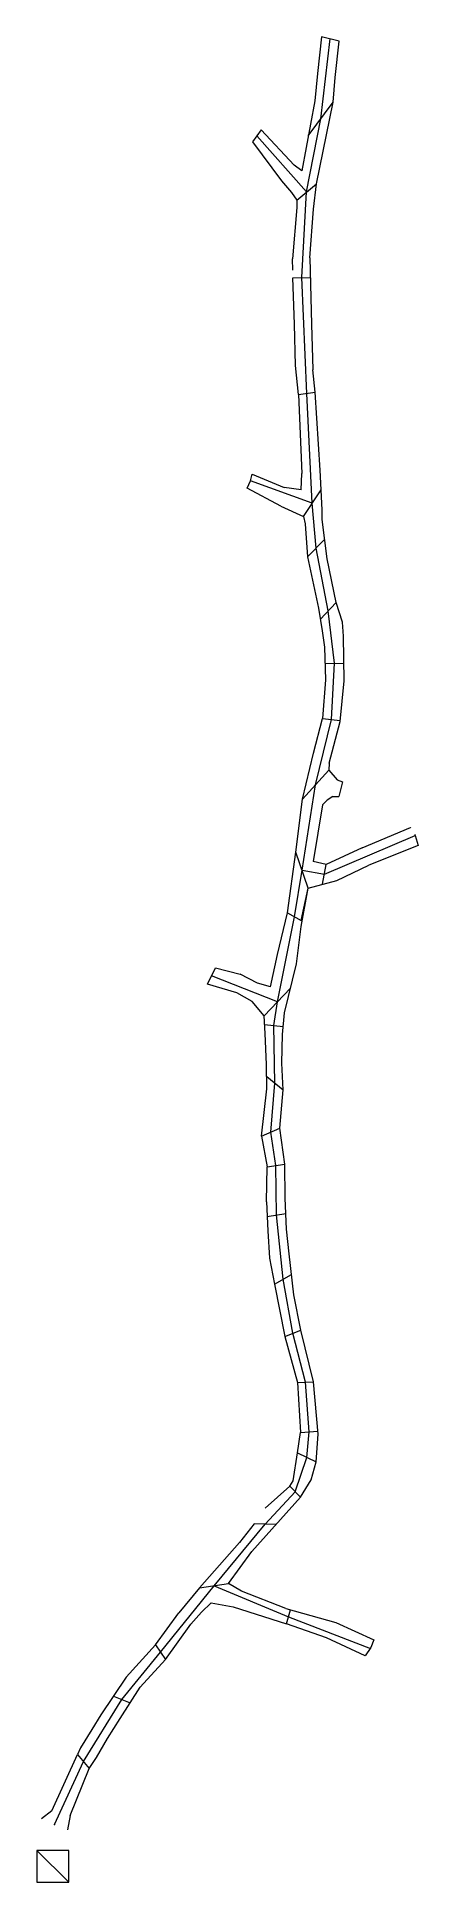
# Model space of a CAD drawing. Header units: millimetres. Extents: x 648516 to 648592, y 4145735 to 4146101.
import ezdxf

# ---------------------------------------------------------------- set-up
doc = ezdxf.new("R2010")
doc.units = ezdxf.units.MM
for name, color, linetype, lineweight in [('GALERI_3060', 7, 'Continuous', 0), ('GEOFENCE', 1, 'Continuous', 0), ('georef', 2, 'Continuous', 0), ('INIT_COORD', 6, 'Continuous', 0)]:
    doc.layers.add(name, color=color, linetype=linetype, lineweight=lineweight)

msp = doc.modelspace()

# ---------------------------------------------------------------- linework, layer by layer
at = {"layer": 'GALERI_3060', "lineweight": 0}
for p, q in [((648572.41, 4146101.27, 3015.97), (648571.62, 4146094, 3016.16)), ((648575.93, 4146100.43, 3016.07), (648572.41, 4146101.27, 3015.97)), ((648575.12, 4146093.18, 3016.34), (648575.93, 4146100.43, 3016.07)), ((648571.62, 4146094, 3016.16), (648571.09, 4146088.58, 3016.37)), ((648574.72, 4146088.3, 3016.27), (648575.12, 4146093.18, 3016.34)), ((648571.09, 4146088.58, 3016.37), (648568.52, 4146074.69, 3017.07)), ((648571.43, 4146072.08, 3017.22), (648574.72, 4146088.3, 3016.27)), ((648560.45, 4146082.82, 3017.3), (648558.73, 4146080.45, 3017.15)), ((648558.73, 4146080.45, 3017.15), (648564.45, 4146072.7, 3017.45)), ((648566.96, 4146075.78, 3017.47), (648560.45, 4146082.82, 3017.3)), ((648568.52, 4146074.69, 3017.07), (648566.96, 4146075.78, 3017.47)), ((648564.45, 4146072.7, 3017.45), (648566.45, 4146070.33, 3017.42)), ((648566.45, 4146070.33, 3017.42), (648567.51, 4146068.84, 3017.49)), ((648570.86, 4146067.08, 3017.75), (648571.43, 4146072.08, 3017.22)), ((648567.5, 4146067.37, 3017.35), (648566.63, 4146057.21, 3018.39)), ((648567.51, 4146068.84, 3017.49), (648567.5, 4146067.17, 3017.55)), ((648570.12, 4146057.37, 3018.33), (648570.86, 4146067.08, 3017.75)), ((648566.7, 4146054.93, 3018.82), (648566.63, 4146057.21, 3018.39)), ((648570.12, 4146057.37, 3018.33), (648570.45, 4146044.18, 3018.92)), ((648567.03, 4146044.19, 3018.91), (648566.75, 4146053.43, 3018.9)), ((648567.28, 4146036.02, 3019.48), (648567.03, 4146044.19, 3018.91)), ((648570.45, 4146044.18, 3018.92), (648570.69, 4146035.12, 3019.24)), ((648567.86, 4146030.21, 3019.46), (648567.28, 4146036.02, 3019.48)), ((648571.18, 4146030.71, 3019.55), (648570.69, 4146035.12, 3019.24)), ((648567.86, 4146030.21, 3019.46), (648568.48, 4146014.56, 3021.35)), ((648572.14, 4146015.23, 3021.24), (648571.18, 4146030.71, 3019.55)), ((648558.33, 4146013.08, 3023.31), (648558.68, 4146014.4, 3022.72)), ((648558.68, 4146014.4, 3022.72), (648565, 4146011.74, 3022.07)), ((648568.41, 4146011.32, 3021.9), (648568.48, 4146014.56, 3021.35)), ((648572.52, 4146007.32, 3022.07), (648572.14, 4146015.23, 3021.24)), ((648557.67, 4146011.61, 3022.82), (648558.33, 4146013.08, 3023.31)), ((648564.33, 4146008.07, 3022.11), (648557.67, 4146011.61, 3022.82)), ((648568.41, 4146011.32, 3021.9), (648565, 4146011.74, 3022.07)), ((648564.33, 4146008.07, 3022.11), (648568.82, 4146005.97, 3021.91)), ((648572.58, 4146005.43, 3022.25), (648572.52, 4146007.32, 3022.07)), ((648568.82, 4146005.97, 3021.91), (648569.16, 4146004.52, 3022.29)), ((648569.16, 4146004.52, 3022.29), (648569.63, 4145997.96, 3022.95)), ((648573.56, 4145997.6, 3023.15), (648572.58, 4146005.43, 3022.25)), ((648569.63, 4145997.96, 3022.95), (648571.8, 4145987.77, 3024.2)), ((648575.34, 4145988.94, 3024.33), (648573.56, 4145997.6, 3023.15)), ((648576.59, 4145984.99, 3025.07), (648575.34, 4145988.94, 3024.33)), ((648571.8, 4145987.77, 3024.2), (648572.53, 4145983.32, 3024.93)), ((648576.77, 4145982.26, 3025.46), (648576.59, 4145984.99, 3025.07)), ((648572.53, 4145983.32, 3024.93), (648573.02, 4145980.03, 3025.47)), ((648576.9, 4145973.38, 3026.36), (648576.77, 4145982.26, 3025.46)), ((648573.02, 4145980.03, 3025.47), (648573.21, 4145973.58, 3026.21)), ((648573.21, 4145973.58, 3026.21), (648572.63, 4145965.87, 3030.35)), ((648576.11, 4145965.29, 3030.36), (648576.9, 4145973.38, 3026.36)), ((648570.82, 4145958.98, 3028.47), (648572.63, 4145965.87, 3030.35)), ((648573.93, 4145957, 3028.73), (648576.11, 4145965.29, 3030.36)), ((648568.63, 4145949.82, 3034.59), (648570.82, 4145958.98, 3028.47)), ((648573.93, 4145957, 3028.73), (648573.86, 4145955.59, 3028.7)), ((648573.86, 4145955.59, 3028.7), (648575.5, 4145953.71, 3029.75)), ((648575.5, 4145953.71, 3029.75), (648576.57, 4145953.26, 3030.37)), ((648576.57, 4145953.26, 3030.37), (648575.85, 4145950.36, 3030.47)), ((648567.3, 4145939.3, 3031.43), (648568.63, 4145949.82, 3034.59)), ((648572.64, 4145948.72, 3029.65), (648570.74, 4145937.44, 3029.88)), ((648573.56, 4145949.66, 3029.79), (648572.64, 4145948.72, 3029.65)), ((648574.67, 4145950.35, 3030.47), (648573.56, 4145949.66, 3029.79)), ((648574.67, 4145950.35, 3030.47), (648575.85, 4145950.36, 3030.47)), ((648580.48, 4145940.15, 3032.77), (648590.11, 4145944.24, 3032.62)), ((648590.11, 4145944.24, 3032.62), (648590.15, 4145944.16, 3032.58)), ((648590.88, 4145942.84, 3032.58), (648591, 4145942.62, 3032.32)), ((648591, 4145942.62, 3032.32), (648591.6, 4145940.67, 3032.96)), ((648565.66, 4145927.27, 3032.96), (648567.3, 4145939.3, 3031.43)), ((648573.36, 4145936.9, 3032.35), (648570.74, 4145937.44, 3029.88)), ((648580.48, 4145940.15, 3032.77), (648573.36, 4145936.9, 3032.35)), ((648591.6, 4145940.67, 3032.96), (648581.79, 4145936.76, 3032.93)), ((648569.8, 4145932.2, 3032.76), (648575.43, 4145933.7, 3032.62)), ((648575.43, 4145933.7, 3032.62), (648581.79, 4145936.76, 3032.93)), ((648568.41, 4145924.57, 3033.22), (648569.8, 4145932.2, 3032.76)), ((648563.69, 4145919.02, 3033.91), (648565.66, 4145927.27, 3032.96)), ((648567.46, 4145917.16, 3034.25), (648568.41, 4145924.57, 3033.22)), ((648562.26, 4145912.57, 3035.24), (648563.69, 4145919.02, 3033.91)), ((648549.8, 4145913.12, 3035.22), (648551.4, 4145916.35, 3035.46)), ((648551.4, 4145916.35, 3035.46), (648556.25, 4145915.12, 3035.72)), ((648565.07, 4145907.41, 3035.97), (648567.46, 4145917.16, 3034.25)), ((648555.6, 4145911.35, 3035.22), (648549.8, 4145913.12, 3035.22)), ((648559.7, 4145913.28, 3035.4), (648556.25, 4145915.12, 3035.72)), ((648562.26, 4145912.57, 3035.24), (648559.7, 4145913.28, 3035.4)), ((648558.68, 4145909.67, 3035.47), (648555.6, 4145911.35, 3035.22)), ((648561.04, 4145906.83, 3035.89), (648558.68, 4145909.67, 3035.47)), ((648561.2, 4145903.29, 3036.47), (648561.04, 4145906.83, 3035.89)), ((648564.66, 4145903.08, 3036.3), (648565.07, 4145907.41, 3035.97)), ((648561.48, 4145897.15, 3037.25), (648561.2, 4145903.29, 3036.47)), ((648564.56, 4145897.4, 3037.18), (648564.66, 4145903.08, 3036.3)), ((648561.59, 4145892.34, 3038.05), (648561.48, 4145897.15, 3037.25)), ((648564.83, 4145892.08, 3038.16), (648564.56, 4145897.4, 3037.18)), ((648560.53, 4145882.93, 3039.06), (648561.59, 4145892.34, 3038.05)), ((648564.14, 4145884.48, 3039.13), (648564.83, 4145892.08, 3038.16)), ((648560.53, 4145882.93, 3039.25), (648561.64, 4145876.82, 3039.93)), ((648565.13, 4145877.32, 3040.07), (648564.14, 4145884.48, 3039.13)), ((648561.51, 4145869.88, 3040.92), (648561.64, 4145876.82, 3039.93)), ((648565.22, 4145870.58, 3041.26), (648565.13, 4145877.32, 3040.07)), ((648561.51, 4145869.88, 3040.92), (648561.75, 4145864.09, 3041.8)), ((648565.48, 4145864.46, 3041.9), (648565.22, 4145870.58, 3041.26)), ((648561.75, 4145864.09, 3041.8), (648562.11, 4145858.64, 3042.68)), ((648566.01, 4145859.56, 3042.79), (648565.48, 4145864.46, 3041.9)), ((648562.11, 4145858.64, 3042.68), (648563.09, 4145853.54, 3043.43)), ((648566.93, 4145851.37, 3043.71), (648566.01, 4145859.56, 3042.79)), ((648563.09, 4145853.54, 3043.43), (648565.12, 4145843.13, 3044.55)), ((648568.33, 4145844.39, 3044.6), (648566.93, 4145851.37, 3043.71)), ((648565.12, 4145843.13, 3044.55), (648567.66, 4145833.98, 3045.69)), ((648570.83, 4145834.13, 3045.84), (648568.33, 4145844.39, 3044.6)), ((648567.66, 4145833.98, 3045.69), (648568.26, 4145824.04, 3047.05)), ((648571.73, 4145823.71, 3047.09), (648570.83, 4145834.13, 3045.84)), ((648567.68, 4145820.02, 3047.92), (648568.26, 4145824.04, 3047.05)), ((648571.38, 4145818.19, 3048.03), (648571.73, 4145823.71, 3047.09)), ((648566.8, 4145814.43, 3048.14), (648567.68, 4145820.02, 3047.92)), ((648570.35, 4145814.66, 3048.34), (648571.38, 4145818.19, 3048.03)), ((648566.1, 4145813.38, 3048.54), (648561.26, 4145808.99, 3049.79)), ((648566.1, 4145813.38, 3048.54), (648566.8, 4145814.43, 3048.14)), ((648568.23, 4145811.17, 3048.58), (648570.35, 4145814.66, 3048.34)), ((648558.57, 4145800.41, 3050.64), (648568.23, 4145811.17, 3048.58)), ((648559.03, 4145805.9, 3049.86), (648556.16, 4145802.21, 3050.61)), ((648556.16, 4145802.21, 3050.61), (648548.22, 4145793.16, 3052.87)), ((648553.96, 4145794.02, 3052.45), (648558.57, 4145800.41, 3050.64)), ((648548.22, 4145793.16, 3052.87), (648544.1, 4145788.21, 3054.2)), ((648556.55, 4145792.5, 3052.44), (648553.96, 4145794.02, 3052.45)), ((648565.35, 4145789.08, 3051.98), (648556.55, 4145792.5, 3052.44)), ((648539.43, 4145781.88, 3055.31), (648544.1, 4145788.21, 3054.2)), ((648546.47, 4145785.97, 3054.27), (648548.57, 4145788.33, 3053.46)), ((648548.57, 4145788.33, 3053.46), (648550.48, 4145790.23, 3052.83)), ((648550.48, 4145790.23, 3052.83), (648554.9, 4145789.43, 3052.59)), ((648554.9, 4145789.43, 3052.59), (648565.48, 4145786.04, 3051.84)), ((648565.35, 4145789.08, 3051.98), (648575.27, 4145786.33, 3051.56)), ((648541.46, 4145778.94, 3055.62), (648546.47, 4145785.97, 3054.27)), ((648573.44, 4145783.25, 3051.68), (648565.48, 4145786.04, 3051.84)), ((648575.27, 4145786.33, 3051.56), (648582.79, 4145782.88, 3051.33)), ((648533.63, 4145775.44, 3057.19), (648539.43, 4145781.88, 3055.31)), ((648581.08, 4145779.67, 3051.55), (648573.44, 4145783.25, 3051.68)), ((648582.2, 4145781.36, 3051.31), (648581.08, 4145779.67, 3051.55)), ((648582.79, 4145782.88, 3051.33), (648582.2, 4145781.36, 3051.31)), ((648536.39, 4145773.45, 3057.07), (648541.46, 4145778.94, 3055.62)), ((648533.63, 4145775.44, 3057.19), (648528.61, 4145767.97, 3058.48)), ((648532.46, 4145767.21, 3058.2), (648536.39, 4145773.45, 3057.07)), ((648526.78, 4145765.07, 3058.61), (648524.54, 4145761.38, 3059.25)), ((648528.61, 4145767.97, 3058.48), (648526.78, 4145765.07, 3058.61)), ((648529.93, 4145763.25, 3058.78), (648532.46, 4145767.21, 3058.2)), ((648524.54, 4145761.38, 3059.25), (648523.99, 4145760.1, 3059.45)), ((648527.72, 4145759.46, 3059.29), (648529.93, 4145763.25, 3058.78)), ((648518.84, 4145748.89, 3059.69), (648523.99, 4145760.1, 3059.45)), ((648526.29, 4145757.3, 3059.65), (648527.72, 4145759.46, 3059.29)), ((648522.52, 4145747.99, 3060.07), (648526.29, 4145757.3, 3059.65)), ((648518.84, 4145748.89, 3059.69), (648516.82, 4145747.3, 3059.69)), ((648522.52, 4145747.99, 3060.07), (648521.95, 4145745.1, 3060.04))]:
    msp.add_line(p, q, dxfattribs=at)
at = {"layer": 'GALERI_3060'}
for p, q in [((648515.9, 4145741, 3060), (648515.9, 4145734.74, 3060)), ((648522.25, 4145741, 3060), (648515.9, 4145741, 3060)), ((648522.25, 4145734.74, 3060), (648522.25, 4145741, 3060)), ((648515.9, 4145734.74, 3060), (648522.25, 4145734.74, 3060))]:
    msp.add_line(p, q, dxfattribs=at)
at = {"layer": 'GEOFENCE'}
for p, q in [((648572.26, 4146084.97, 3016.5), (648574.17, 4146100.85, 3016.02)), ((648569.47, 4146070.46, 3017.35), (648572.26, 4146084.97, 3016.5)), ((648569.47, 4146070.46, 3017.35), (648559.59, 4146081.64, 3017.23)), ((648568.48, 4146053.46, 3018.7), (648569.47, 4146070.46, 3017.35)), ((648569.52, 4146030.46, 3019.5), (648568.48, 4146053.46, 3018.7)), ((648570.57, 4146008.62, 3021.78), (648569.52, 4146030.46, 3019.5)), ((648570.57, 4146008.62, 3021.78), (648558.33, 4146013.08, 3023.31)), ((648571.35, 4145999.73, 3022.82), (648570.57, 4146008.62, 3021.78)), ((648573.75, 4145987.24, 3024.45), (648571.35, 4145999.73, 3022.82)), ((648574.98, 4145976.84, 3025.92), (648573.75, 4145987.24, 3024.45)), ((648574.38, 4145965.67, 3030.31), (648574.98, 4145976.84, 3025.92)), ((648571.24, 4145952.7, 3031.64), (648574.38, 4145965.67, 3030.31)), ((648568.55, 4145935.75, 3032.09), (648571.24, 4145952.7, 3031.64)), ((648572.99, 4145934.93, 3032.52), (648591, 4145942.62, 3032.32)), ((648567.03, 4145926.5, 3033.09), (648568.55, 4145935.75, 3032.09)), ((648568.55, 4145935.75, 3032.09), (648572.99, 4145934.93, 3032.52)), ((648563.65, 4145909.56, 3035.5), (648567.03, 4145926.5, 3033.09)), ((648563.65, 4145909.56, 3035.5), (648550.6, 4145914.73, 3035.34)), ((648562.97, 4145904.89, 3036.18), (648563.65, 4145909.56, 3035.5)), ((648563.18, 4145893.41, 3037.91), (648562.97, 4145904.89, 3036.18)), ((648562.34, 4145883.71, 3039.1), (648563.18, 4145893.41, 3037.91)), ((648563.38, 4145877.07, 3040), (648562.34, 4145883.71, 3039.1)), ((648563.49, 4145867.25, 3041.47), (648563.38, 4145877.07, 3040)), ((648564.78, 4145854.5, 3043.34), (648563.49, 4145867.25, 3041.47)), ((648566.73, 4145843.76, 3044.58), (648564.78, 4145854.5, 3043.34)), ((648569.24, 4145834.06, 3045.77), (648566.73, 4145843.76, 3044.58)), ((648569.97, 4145824.19, 3047.03), (648569.24, 4145834.06, 3045.77)), ((648569.53, 4145819.1, 3047.97), (648569.97, 4145824.19, 3047.03)), ((648567.17, 4145812.27, 3048.56), (648569.53, 4145819.1, 3047.97)), ((648561.22, 4145805.84, 3049.73), (648567.17, 4145812.27, 3048.56)), ((648551.09, 4145793.59, 3052.66), (648561.22, 4145805.84, 3049.73)), ((648540.45, 4145780.41, 3055.47), (648551.09, 4145793.59, 3052.66)), ((648551.09, 4145793.59, 3052.66), (648565.87, 4145787.43, 3051.89)), ((648565.87, 4145787.43, 3051.89), (648582.12, 4145781.14, 3051.31)), ((648532.77, 4145771.02, 3057.74), (648540.45, 4145780.41, 3055.47)), ((648525.14, 4145758.7, 3059.55), (648532.77, 4145771.02, 3057.74)), ((648519.38, 4145746.2, 3059.86), (648525.14, 4145758.7, 3059.55)), ((648515.9, 4145741, 3060), (648522.25, 4145734.74, 3060))]:
    msp.add_line(p, q, dxfattribs=at)
at = {"layer": 'georef'}
for p, q in [((648569.8, 4146081.63, 3016.72), (648574.72, 4146088.3, 3016.27)), ((648567.51, 4146068.84, 3017.49), (648571.43, 4146072.08, 3017.22)), ((648566.75, 4146053.43, 3018.9), (648570.21, 4146053.5, 3018.5)), ((648567.86, 4146030.21, 3019.46), (648571.18, 4146030.71, 3019.55)), ((648568.82, 4146005.97, 3021.91), (648572.33, 4146011.28, 3021.66)), ((648569.63, 4145997.96, 3022.95), (648573.07, 4146001.51, 3022.7)), ((648572.16, 4145985.54, 3024.57), (648575.34, 4145988.94, 3024.33)), ((648573.11, 4145976.81, 3025.84), (648576.85, 4145976.88, 3026)), ((648572.63, 4145965.87, 3030.35), (648576.12, 4145965.48, 3030.26)), ((648568.63, 4145949.82, 3034.59), (648573.86, 4145955.59, 3028.7)), ((648569.8, 4145932.2, 3032.76), (648567.3, 4145939.3, 3031.43)), ((648572.61, 4145932.95, 3032.69), (648573.36, 4145936.9, 3032.35)), ((648568.41, 4145925.73, 3033.22), (648569.8, 4145932.2, 3032.76)), ((648565.66, 4145927.27, 3032.96), (648568.41, 4145925.73, 3033.22)), ((648561.04, 4145906.83, 3035.89), (648566.27, 4145912.28, 3035.11)), ((648561.12, 4145905.06, 3036.18), (648564.81, 4145904.71, 3036.18)), ((648561.54, 4145894.75, 3037.65), (648564.83, 4145892.08, 3038.16)), ((648560.53, 4145882.93, 3039.06), (648564.14, 4145884.48, 3039.13)), ((648561.64, 4145876.82, 3039.93), (648565.13, 4145877.32, 3040.07)), ((648561.63, 4145866.98, 3041.36), (648565.35, 4145867.52, 3041.58)), ((648563.09, 4145853.54, 3043.43), (648566.47, 4145855.46, 3043.25)), ((648565.12, 4145843.13, 3044.55), (648568.33, 4145844.39, 3044.6)), ((648567.66, 4145833.98, 3045.69), (648570.83, 4145834.13, 3045.84)), ((648568.26, 4145824.04, 3047.05), (648571.68, 4145824.34, 3047.01)), ((648567.68, 4145820.02, 3047.92), (648571.38, 4145818.19, 3048.03)), ((648566.1, 4145813.38, 3048.54), (648568.23, 4145811.17, 3048.58)), ((648563.4, 4145805.79, 3049.61), (648559.03, 4145805.9, 3049.86)), ((648548.22, 4145793.16, 3052.87), (648553.96, 4145794.02, 3052.45)), ((648565.48, 4145786.04, 3051.84), (648566.25, 4145788.83, 3051.94)), ((648539.43, 4145781.88, 3055.31), (648541.46, 4145778.94, 3055.62)), ((648531.12, 4145771.7, 3057.84), (648534.43, 4145770.33, 3057.64)), ((648523.99, 4145760.1, 3059.45), (648526.29, 4145757.3, 3059.65))]:
    msp.add_line(p, q, dxfattribs=at)
at = {"layer": 'INIT_COORD'}
msp.add_point((648519.38, 4145746.2, 3059.86), dxfattribs=at)

doc.saveas('drawing.dxf')
